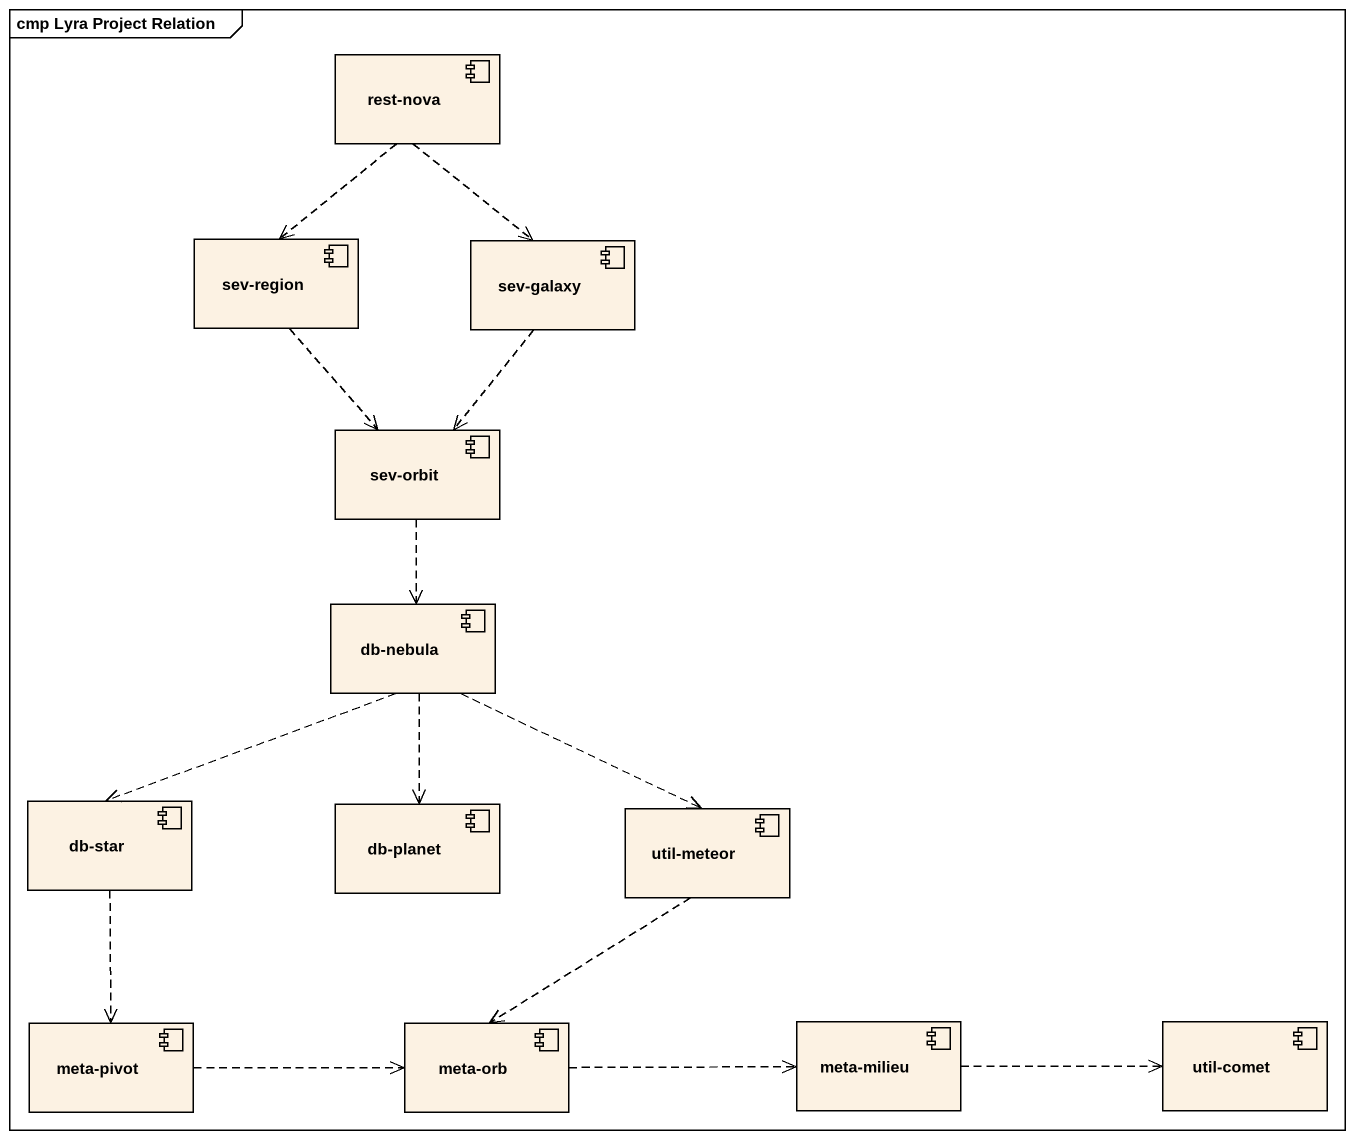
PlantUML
@startuml
mainframe cmp Lyra Project Relation
component "rest-nova" as rest_nova
component "sev-region" as sev_region
component "sev-galaxy" as sev_galaxy
component "sev-orbit" as sev_orbit
component "db-nebula" as db_nebula
component "db-star" as db_star
component "db-planet" as db_planet
component "util-meteor" as util_meteor
component "meta-pivot" as meta_pivot
component "meta-orb" as meta_orb
component "meta-milieu" as meta_milieu
component "util-comet" as util_comet
rest_nova ..> sev_region
rest_nova ..> sev_galaxy
sev_region ..> sev_orbit
sev_galaxy ..> sev_orbit
sev_orbit ..> db_nebula
db_nebula ..> db_star
db_nebula ..> db_planet
db_nebula ..> util_meteor
db_star ..> meta_pivot
util_meteor ..> meta_orb
meta_pivot .right.> meta_orb
meta_orb .right.> meta_milieu
meta_milieu .right.> util_comet
@enduml
